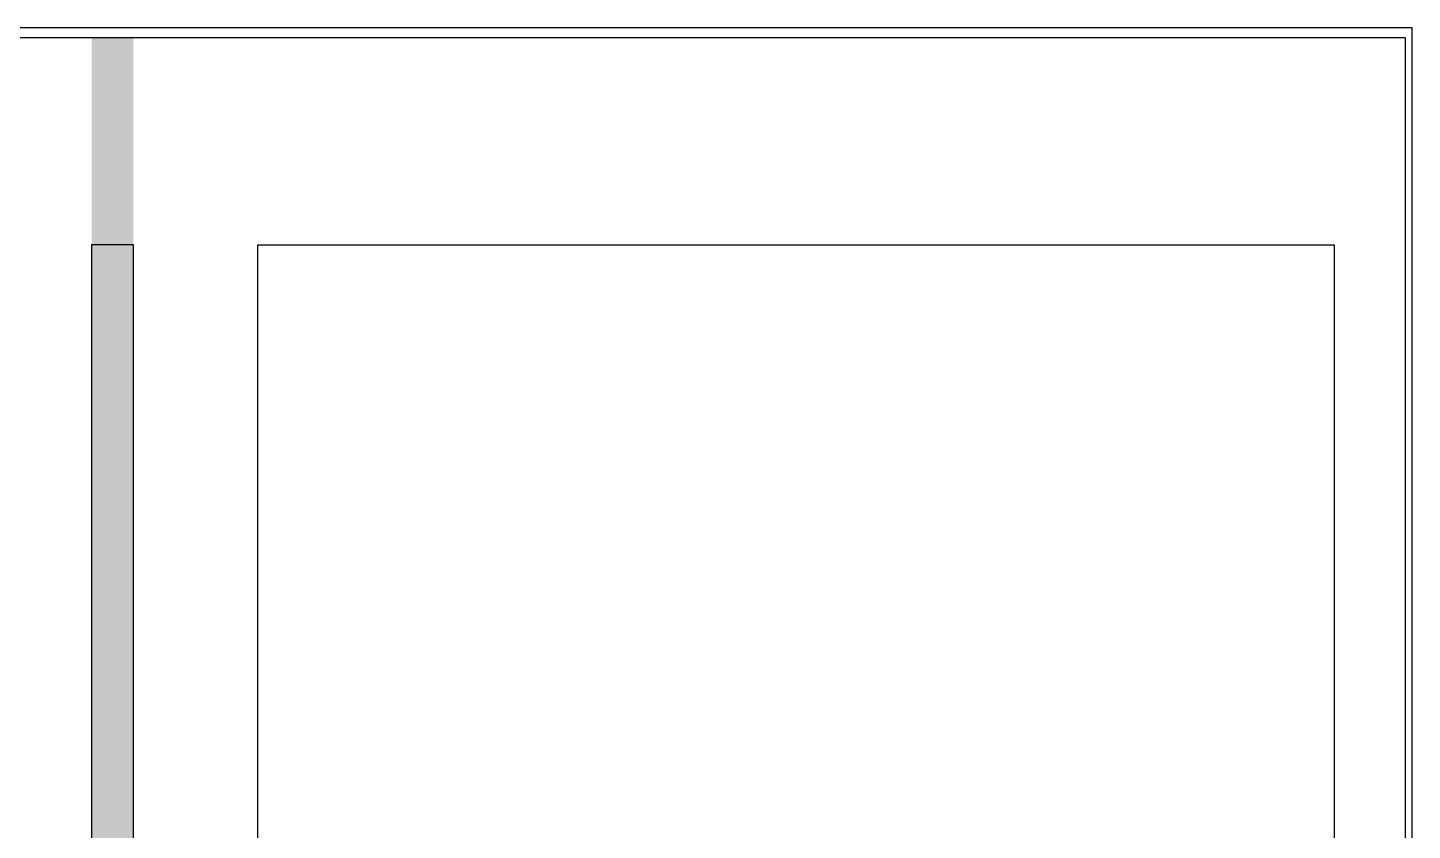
# Model space of a CAD drawing. Header units: inches. Extents: x -9450 to 207408, y -100115 to 6682.
# Drawn here: x 7202 to 9450, y 5380 to 6682 of the extents above; entities that cross this region are included whole.
import ezdxf

# ---------------------------------------------------------------- set-up
doc = ezdxf.new("R2010")
doc.units = ezdxf.units.IN
doc.header["$MEASUREMENT"] = 0
doc.layers.add('E. 图框', color=4, linetype='Continuous')

# ---------------------------------------------------------------- blocks, each defined once
blk = doc.blocks.new('eet')
at = {"layer": 'E. 图框', "lineweight": 30}
for p, q in [((9450, 6682.5), (-9450, 6682.5)), ((9450, -6682.5), (9450, 6682.5)), ((9438.5, 6666.5), (9438.5, -6666.5)), ((7305.6, 6329.8), (7305.6, -6329.8)), ((7373.5, 6329.8), (7305.6, 6329.8)), ((7373.5, -6329.8), (7373.5, 6329.8)), ((7575.5, -6329.8), (7575.5, 6329.8)), ((7575.5, 6329.8), (9322.9, 6329.8)), ((9322.9, 6329.8), (9322.9, -6329.8))]:
    blk.add_line(p, q, dxfattribs=at)
at = {"layer": 'E. 图框', "color": 7, "lineweight": 30}
for p, q in [((-9438.5, 6666.5), (9438.5, 6666.5)), ((9438.5, 6666.5), (9438.5, -6666.5))]:
    blk.add_line(p, q, dxfattribs=at)
at = {"layer": 'E. 图框', "lineweight": 30}
blk.add_solid([(7305.6, -6329.8), (7373.5, -6329.8), (7305.6, 6666.5), (7373.5, 6666.5)], dxfattribs=at)

msp = doc.modelspace()

# ---------------------------------------------------------------- block references
at = {"layer": 'Defpoints'}
msp.add_blockref('eet', (0, 0), dxfattribs=at)

doc.saveas('drawing.dxf')
